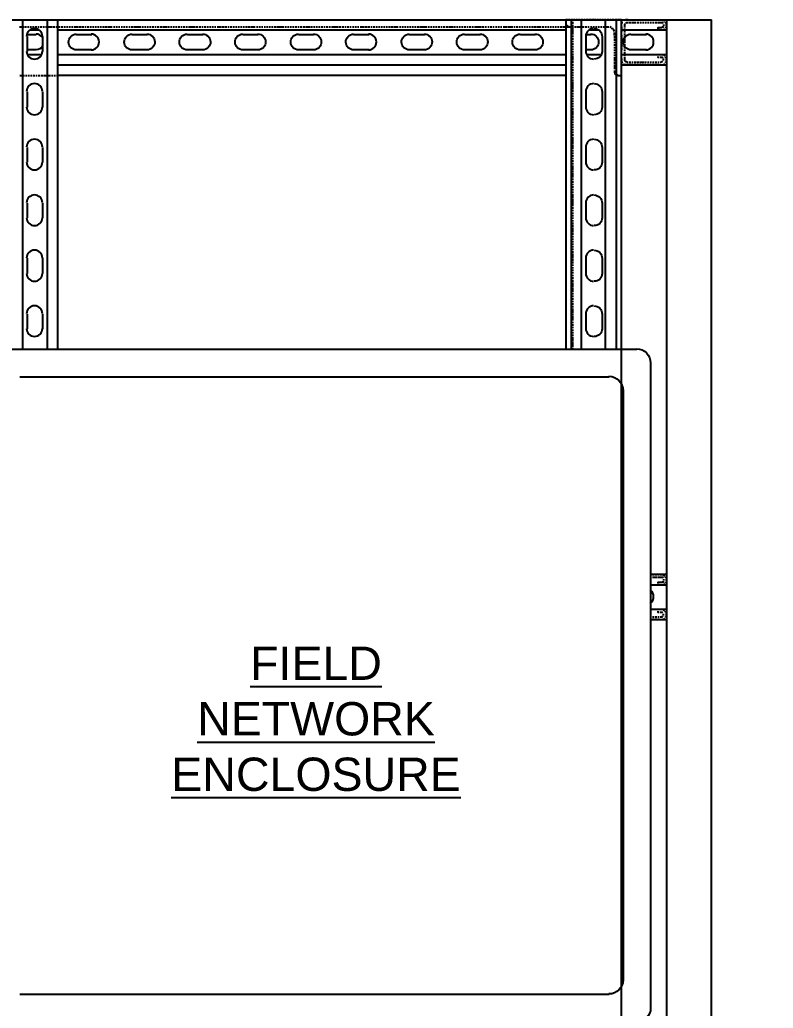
# Model space of a CAD drawing. Header units: feet. Extents: x -4 to 2246, y -9 to 1440.
# Drawn here: x 2067.2 to 2071.13, y 1383.58 to 1388.74 of the extents above; entities that cross this region are included whole.
import ezdxf
from ezdxf import colors
from ezdxf.entities.mleader import LeaderData, LeaderLine
from ezdxf.math import Vec2, Vec3

# ---------------------------------------------------------------- set-up
doc = ezdxf.new("R2010")
doc.units = ezdxf.units.FT
doc.header["$MEASUREMENT"] = 0
for name, color, linetype in [('G-ANNO-TEXT', 1, 'Continuous'), ('PDF8_LP_OBJ-Hidden', 7, 'Continuous'), ('PDF8_LP_OBJ-Misc', 7, 'Continuous')]:
    doc.layers.add(name, color=color, linetype=linetype)
doc.styles.add('NEI-A', font='arial.ttf')

# ---------------------------------------------------------------- blocks, each defined once
blk = doc.blocks.new('Equipment Callout Arrowhead .75')
at = {"color": 0}
blk.add_ellipse((-0.248, 0), major_axis=(0.743, 0), ratio=0.350959, start_param=-0.80282, end_param=3.944413, dxfattribs=at)

msp = doc.modelspace()

# ---------------------------------------------------------------- linework, layer by layer
at = {"layer": 'PDF8_LP_OBJ-Hidden', "lineweight": 25}
for points in [[(2070.055148, 1388.74098), (2070.047146, 1388.74098), (2070.047146, 1388.732979)], [(2070.047146, 1388.730312), (2070.047146, 1388.719643), (2070.049814, 1388.716976)], [(2070.049814, 1388.714309), (2070.052481, 1388.711641), (2070.055148, 1388.708974), (2070.057815, 1388.706307)], [(2070.068484, 1388.74098), (2070.060482, 1388.74098)], [(2070.08182, 1388.74098), (2070.073818, 1388.74098)], [(2070.084487, 1388.732979), (2070.084487, 1388.74098)], [(2070.084487, 1388.719643), (2070.084487, 1388.727644)], [(2070.084487, 1388.70364), (2070.084487, 1388.714309)], [(2070.095155, 1388.74098), (2070.087154, 1388.74098)], [(2070.108491, 1388.74098), (2070.10049, 1388.74098)], [(2070.121827, 1388.74098), (2070.113825, 1388.74098)], [(2070.135163, 1388.74098), (2070.127161, 1388.74098)], [(2070.148499, 1388.74098), (2070.140497, 1388.74098)], [(2070.164502, 1388.74098), (2070.153833, 1388.74098)], [(2070.177837, 1388.74098), (2070.167169, 1388.74098)], [(2070.191173, 1388.74098), (2070.180505, 1388.74098)], [(2070.204509, 1388.74098), (2070.19384, 1388.74098)], [(2070.217845, 1388.74098), (2070.209843, 1388.74098)], [(2070.231181, 1388.74098), (2070.223179, 1388.74098)], [(2070.244516, 1388.74098), (2070.236515, 1388.74098)], [(2070.257852, 1388.74098), (2070.249851, 1388.74098)], [(2070.271188, 1388.74098), (2070.263187, 1388.74098)], [(2070.284524, 1388.74098), (2070.276522, 1388.74098)], [(2070.29786, 1388.74098), (2070.289858, 1388.74098)], [(2070.313863, 1388.74098), (2070.303194, 1388.74098)], [(2070.327199, 1388.74098), (2070.31653, 1388.74098)], [(2070.337867, 1388.732979), (2070.337867, 1388.74098), (2070.329866, 1388.74098)], [(2070.337867, 1388.706307), (2070.337867, 1388.730312)], [(2070.343202, 1388.730312), (2070.340534, 1388.727644), (2070.340534, 1388.72231)], [(2070.35387, 1388.738313), (2070.351203, 1388.738313), (2070.348536, 1388.735646)], [(2070.356537, 1388.719643), (2070.35387, 1388.716976), (2070.35387, 1388.700973)], [(2070.37254, 1388.74098), (2070.359204, 1388.74098)], [(2070.375207, 1388.724977), (2070.361872, 1388.724977), (2070.359204, 1388.72231)], [(2070.375207, 1388.74098), (2070.385876, 1388.74098)], [(2070.388543, 1388.724977), (2070.377875, 1388.724977)], [(2070.388543, 1388.74098), (2070.399212, 1388.74098)], [(2070.401879, 1388.724977), (2070.39121, 1388.724977)], [(2070.404546, 1388.74098), (2070.412548, 1388.74098)], [(2070.415215, 1388.724977), (2070.404546, 1388.724977)], [(2070.417882, 1388.74098), (2070.425884, 1388.74098)], [(2070.428551, 1388.724977), (2070.420549, 1388.724977)], [(2070.431218, 1388.74098), (2070.439219, 1388.74098)], [(2070.441887, 1388.724977), (2070.433885, 1388.724977)], [(2070.444554, 1388.74098), (2070.452555, 1388.74098)], [(2070.455222, 1388.724977), (2070.447221, 1388.724977)], [(2070.45789, 1388.74098), (2070.465891, 1388.74098)], [(2070.468558, 1388.724977), (2070.460557, 1388.724977)], [(2070.471225, 1388.74098), (2070.479227, 1388.74098)], [(2070.481894, 1388.724977), (2070.473893, 1388.724977)], [(2070.484561, 1388.74098), (2070.492563, 1388.74098)], [(2070.49523, 1388.724977), (2070.487228, 1388.724977)], [(2070.497897, 1388.74098), (2070.508566, 1388.74098)], [(2070.508566, 1388.724977), (2070.500564, 1388.724977)], [(2070.511233, 1388.74098), (2070.521901, 1388.74098)], [(2070.524569, 1388.724977), (2070.5139, 1388.724977)], [(2070.524569, 1388.74098), (2070.535237, 1388.74098)], [(2070.537904, 1388.724977), (2070.527236, 1388.724977)], [(2070.537904, 1388.74098), (2070.55124, 1388.74098)], [(2070.556575, 1388.72231), (2070.553907, 1388.724977), (2070.540572, 1388.724977)], [(2070.564576, 1388.732979), (2070.559242, 1388.735646), (2070.556575, 1388.738313)], [(2070.559242, 1388.708974), (2070.559242, 1388.716976)], [(2070.572578, 1388.72231), (2070.56991, 1388.724977), (2070.567243, 1388.730312)], [(2070.572578, 1388.708974), (2070.572578, 1388.719643)], [(2067.193282, 1388.70364), (2067.203951, 1388.70364)], [(2067.206618, 1388.70364), (2067.217286, 1388.70364)], [(2067.219954, 1388.70364), (2067.230622, 1388.70364)], [(2067.235957, 1388.70364), (2067.243958, 1388.70364)], [(2067.249292, 1388.70364), (2067.257294, 1388.70364)], [(2067.262628, 1388.70364), (2067.27063, 1388.70364)], [(2067.275964, 1388.70364), (2067.283965, 1388.70364)], [(2067.2893, 1388.70364), (2067.297301, 1388.70364)], [(2067.302636, 1388.70364), (2067.310637, 1388.70364)], [(2067.315971, 1388.70364), (2067.323973, 1388.70364)], [(2067.329307, 1388.70364), (2067.339976, 1388.70364)], [(2067.342643, 1388.70364), (2067.353312, 1388.70364)], [(2067.355979, 1388.70364), (2067.366648, 1388.70364)], [(2067.369315, 1388.70364), (2067.379983, 1388.70364)], [(2067.385318, 1388.70364), (2067.393319, 1388.70364)], [(2067.398654, 1388.70364), (2067.406655, 1388.70364)], [(2067.411989, 1388.70364), (2067.419991, 1388.70364)], [(2067.425325, 1388.70364), (2067.433327, 1388.70364)], [(2067.438661, 1388.70364), (2067.446662, 1388.70364)], [(2067.451997, 1388.70364), (2067.459998, 1388.70364)], [(2067.465333, 1388.70364), (2067.473334, 1388.70364)], [(2067.478668, 1388.70364), (2067.489337, 1388.70364)], [(2067.492004, 1388.70364), (2067.502673, 1388.70364)], [(2067.50534, 1388.70364), (2067.516009, 1388.70364)], [(2067.518676, 1388.70364), (2067.529344, 1388.70364)], [(2067.534679, 1388.70364), (2067.54268, 1388.70364)], [(2067.548015, 1388.70364), (2067.556016, 1388.70364)], [(2067.56135, 1388.70364), (2067.569352, 1388.70364)], [(2067.574686, 1388.70364), (2067.582688, 1388.70364)], [(2067.588022, 1388.70364), (2067.596024, 1388.70364)], [(2067.601358, 1388.70364), (2067.609359, 1388.70364)], [(2067.614694, 1388.70364), (2067.622695, 1388.70364)], [(2067.62803, 1388.70364), (2067.638698, 1388.70364)], [(2067.641365, 1388.70364), (2067.652034, 1388.70364)], [(2067.654701, 1388.70364), (2067.66537, 1388.70364)], [(2067.668037, 1388.70364), (2067.678706, 1388.70364)], [(2067.68404, 1388.70364), (2067.692041, 1388.70364)], [(2067.697376, 1388.70364), (2067.705377, 1388.70364)], [(2067.710712, 1388.70364), (2067.718713, 1388.70364)], [(2067.724047, 1388.70364), (2067.732049, 1388.70364)], [(2067.737383, 1388.70364), (2067.745385, 1388.70364)], [(2067.750719, 1388.70364), (2067.758721, 1388.70364)], [(2067.764055, 1388.70364), (2067.772056, 1388.70364)], [(2067.777391, 1388.70364), (2067.788059, 1388.70364)], [(2067.790726, 1388.70364), (2067.801395, 1388.70364)], [(2067.804062, 1388.70364), (2067.814731, 1388.70364)], [(2067.817398, 1388.70364), (2067.828067, 1388.70364)], [(2067.833401, 1388.70364), (2067.841403, 1388.70364)], [(2067.846737, 1388.70364), (2067.854738, 1388.70364)], [(2067.860073, 1388.70364), (2067.868074, 1388.70364)], [(2067.873409, 1388.70364), (2067.88141, 1388.70364)], [(2067.886744, 1388.70364), (2067.894746, 1388.70364)], [(2067.90008, 1388.70364), (2067.908082, 1388.70364)], [(2067.913416, 1388.70364), (2067.921417, 1388.70364)], [(2067.926752, 1388.70364), (2067.93742, 1388.70364)], [(2067.940088, 1388.70364), (2067.950756, 1388.70364)], [(2067.953423, 1388.70364), (2067.964092, 1388.70364)], [(2067.966759, 1388.70364), (2067.977428, 1388.70364)], [(2067.982762, 1388.70364), (2067.990764, 1388.70364)], [(2067.996098, 1388.70364), (2068.0041, 1388.70364)], [(2068.009434, 1388.70364), (2068.017435, 1388.70364)], [(2068.02277, 1388.70364), (2068.030771, 1388.70364)], [(2068.036105, 1388.70364), (2068.044107, 1388.70364)], [(2068.049441, 1388.70364), (2068.057443, 1388.70364)], [(2068.062777, 1388.70364), (2068.070779, 1388.70364)], [(2068.076113, 1388.70364), (2068.086782, 1388.70364)], [(2068.089449, 1388.70364), (2068.100117, 1388.70364)], [(2068.102785, 1388.70364), (2068.113453, 1388.70364)], [(2068.11612, 1388.70364), (2068.126789, 1388.70364)], [(2068.132123, 1388.70364), (2068.140125, 1388.70364)], [(2068.145459, 1388.70364), (2068.153461, 1388.70364)], [(2068.158795, 1388.70364), (2068.166796, 1388.70364)], [(2068.172131, 1388.70364), (2068.180132, 1388.70364)], [(2068.185467, 1388.70364), (2068.193468, 1388.70364)], [(2068.198802, 1388.70364), (2068.206804, 1388.70364)], [(2068.212138, 1388.70364), (2068.22014, 1388.70364)], [(2068.225474, 1388.70364), (2068.236143, 1388.70364)], [(2068.23881, 1388.70364), (2068.249479, 1388.70364)], [(2068.252146, 1388.70364), (2068.262814, 1388.70364)], [(2068.265481, 1388.70364), (2068.27615, 1388.70364)], [(2068.281484, 1388.70364), (2068.289486, 1388.70364)], [(2068.29482, 1388.70364), (2068.302822, 1388.70364)], [(2068.308156, 1388.70364), (2068.316158, 1388.70364)], [(2068.321492, 1388.70364), (2068.329493, 1388.70364)], [(2068.334828, 1388.70364), (2068.342829, 1388.70364)], [(2068.348164, 1388.70364), (2068.356165, 1388.70364)], [(2068.361499, 1388.70364), (2068.369501, 1388.70364)], [(2068.374835, 1388.70364), (2068.385504, 1388.70364)], [(2068.388171, 1388.70364), (2068.39884, 1388.70364)], [(2068.401507, 1388.70364), (2068.412175, 1388.70364)], [(2068.414843, 1388.70364), (2068.425511, 1388.70364)], [(2068.430846, 1388.70364), (2068.438847, 1388.70364)], [(2068.444181, 1388.70364), (2068.452183, 1388.70364)], [(2068.457517, 1388.70364), (2068.465519, 1388.70364)], [(2068.470853, 1388.70364), (2068.478855, 1388.70364)], [(2068.484189, 1388.70364), (2068.49219, 1388.70364)], [(2068.497525, 1388.70364), (2068.505526, 1388.70364)], [(2068.51086, 1388.70364), (2068.518862, 1388.70364)], [(2068.524196, 1388.70364), (2068.534865, 1388.70364)], [(2068.537532, 1388.70364), (2068.548201, 1388.70364)], [(2068.550868, 1388.70364), (2068.561537, 1388.70364)], [(2068.564204, 1388.70364), (2068.574872, 1388.70364)], [(2068.580207, 1388.70364), (2068.588208, 1388.70364)], [(2068.593543, 1388.70364), (2068.601544, 1388.70364)], [(2068.606878, 1388.70364), (2068.61488, 1388.70364)], [(2068.620214, 1388.70364), (2068.628216, 1388.70364)], [(2068.63355, 1388.70364), (2068.641551, 1388.70364)], [(2068.646886, 1388.70364), (2068.654887, 1388.70364)], [(2068.660222, 1388.70364), (2068.668223, 1388.70364)], [(2068.673557, 1388.70364), (2068.684226, 1388.70364)], [(2068.686893, 1388.70364), (2068.697562, 1388.70364)], [(2068.700229, 1388.70364), (2068.710898, 1388.70364)], [(2068.713565, 1388.70364), (2068.724234, 1388.70364)], [(2068.729568, 1388.70364), (2068.737569, 1388.70364)], [(2068.742904, 1388.70364), (2068.750905, 1388.70364)], [(2068.756239, 1388.70364), (2068.764241, 1388.70364)], [(2068.769575, 1388.70364), (2068.777577, 1388.70364)], [(2068.782911, 1388.70364), (2068.790913, 1388.70364)], [(2068.796247, 1388.70364), (2068.804248, 1388.70364)], [(2068.809583, 1388.70364), (2068.817584, 1388.70364)], [(2068.822919, 1388.70364), (2068.833587, 1388.70364)], [(2068.836254, 1388.70364), (2068.846923, 1388.70364)], [(2068.84959, 1388.70364), (2068.860259, 1388.70364)], [(2068.862926, 1388.70364), (2068.873595, 1388.70364)], [(2068.878929, 1388.70364), (2068.88693, 1388.70364)], [(2068.892265, 1388.70364), (2068.900266, 1388.70364)], [(2068.905601, 1388.70364), (2068.913602, 1388.70364)], [(2068.918936, 1388.70364), (2068.926938, 1388.70364)], [(2068.932272, 1388.70364), (2068.940274, 1388.70364)], [(2068.945608, 1388.70364), (2068.95361, 1388.70364)], [(2068.958944, 1388.70364), (2068.966945, 1388.70364)], [(2068.97228, 1388.70364), (2068.982948, 1388.70364)], [(2068.985616, 1388.70364), (2068.996284, 1388.70364)], [(2068.998951, 1388.70364), (2069.00962, 1388.70364)], [(2069.012287, 1388.70364), (2069.022956, 1388.70364)], [(2069.02829, 1388.70364), (2069.036292, 1388.70364)], [(2069.041626, 1388.70364), (2069.049627, 1388.70364)], [(2069.054962, 1388.70364), (2069.062963, 1388.70364)], [(2069.068298, 1388.70364), (2069.076299, 1388.70364)], [(2069.081633, 1388.70364), (2069.089635, 1388.70364)], [(2069.094969, 1388.70364), (2069.102971, 1388.70364)], [(2069.108305, 1388.70364), (2069.116307, 1388.70364)], [(2069.121641, 1388.70364), (2069.132309, 1388.70364)], [(2069.134977, 1388.70364), (2069.145645, 1388.70364)], [(2069.148312, 1388.70364), (2069.158981, 1388.70364)], [(2069.161648, 1388.70364), (2069.172317, 1388.70364)], [(2069.177651, 1388.70364), (2069.185653, 1388.70364)], [(2069.190987, 1388.70364), (2069.198989, 1388.70364)], [(2069.204323, 1388.70364), (2069.212324, 1388.70364)], [(2069.217659, 1388.70364), (2069.22566, 1388.70364)], [(2069.230995, 1388.70364), (2069.238996, 1388.70364)], [(2069.24433, 1388.70364), (2069.252332, 1388.70364)], [(2069.257666, 1388.70364), (2069.265668, 1388.70364)], [(2069.271002, 1388.70364), (2069.281671, 1388.70364)], [(2069.284338, 1388.70364), (2069.295006, 1388.70364)], [(2069.297674, 1388.70364), (2069.308342, 1388.70364)], [(2069.311009, 1388.70364), (2069.321678, 1388.70364)], [(2069.327012, 1388.70364), (2069.335014, 1388.70364)], [(2069.340348, 1388.70364), (2069.34835, 1388.70364)], [(2069.353684, 1388.70364), (2069.361686, 1388.70364)], [(2069.36702, 1388.70364), (2069.375021, 1388.70364)], [(2069.380356, 1388.70364), (2069.388357, 1388.70364)], [(2069.393691, 1388.70364), (2069.401693, 1388.70364)], [(2069.407027, 1388.70364), (2069.415029, 1388.70364)], [(2069.420363, 1388.70364), (2069.431032, 1388.70364)], [(2069.433699, 1388.70364), (2069.444368, 1388.70364)], [(2069.447035, 1388.70364), (2069.457703, 1388.70364)], [(2069.460371, 1388.70364), (2069.471039, 1388.70364)], [(2069.476374, 1388.70364), (2069.484375, 1388.70364)], [(2069.489709, 1388.70364), (2069.497711, 1388.70364)], [(2069.503045, 1388.70364), (2069.511047, 1388.70364)], [(2069.516381, 1388.70364), (2069.524382, 1388.70364)], [(2069.529717, 1388.70364), (2069.537718, 1388.70364)], [(2069.543053, 1388.70364), (2069.551054, 1388.70364)], [(2069.556388, 1388.70364), (2069.56439, 1388.70364)], [(2069.569724, 1388.70364), (2069.580393, 1388.70364)], [(2069.58306, 1388.70364), (2069.593729, 1388.70364)], [(2069.596396, 1388.70364), (2069.607065, 1388.70364)], [(2069.609732, 1388.70364), (2069.6204, 1388.70364)], [(2069.625735, 1388.70364), (2069.633736, 1388.70364)], [(2069.63907, 1388.70364), (2069.647072, 1388.70364)], [(2069.652406, 1388.70364), (2069.660408, 1388.70364)], [(2069.665742, 1388.70364), (2069.673744, 1388.70364)], [(2069.679078, 1388.70364), (2069.687079, 1388.70364)], [(2069.692414, 1388.70364), (2069.700415, 1388.70364)], [(2069.70575, 1388.70364), (2069.713751, 1388.70364)], [(2069.719085, 1388.70364), (2069.729754, 1388.70364)], [(2069.732421, 1388.70364), (2069.74309, 1388.70364)], [(2069.745757, 1388.70364), (2069.756426, 1388.70364)], [(2069.759093, 1388.70364), (2069.769761, 1388.70364)], [(2069.775096, 1388.70364), (2069.783097, 1388.70364)], [(2069.788432, 1388.70364), (2069.796433, 1388.70364)], [(2069.801767, 1388.70364), (2069.809769, 1388.70364)], [(2069.815103, 1388.70364), (2069.823105, 1388.70364)], [(2069.828439, 1388.70364), (2069.836441, 1388.70364)], [(2069.841775, 1388.70364), (2069.849776, 1388.70364)], [(2069.855111, 1388.70364), (2069.863112, 1388.70364)], [(2069.868446, 1388.70364), (2069.879115, 1388.70364)], [(2069.881782, 1388.70364), (2069.892451, 1388.70364)], [(2069.895118, 1388.70364), (2069.905787, 1388.70364)], [(2069.908454, 1388.70364), (2069.919123, 1388.70364)], [(2069.924457, 1388.70364), (2069.932458, 1388.70364)], [(2069.937793, 1388.70364), (2069.945794, 1388.70364)], [(2069.951129, 1388.70364), (2069.95913, 1388.70364)], [(2069.964464, 1388.70364), (2069.972466, 1388.70364)], [(2069.9778, 1388.70364), (2069.985802, 1388.70364)], [(2069.991136, 1388.70364), (2069.999137, 1388.70364)], [(2070.004472, 1388.70364), (2070.012473, 1388.70364)], [(2070.017808, 1388.70364), (2070.028476, 1388.70364)], [(2070.031143, 1388.70364), (2070.041812, 1388.70364)], [(2070.044479, 1388.70364), (2070.055148, 1388.70364)], [(2070.057815, 1388.70364), (2070.073818, 1388.70364)], [(2070.060482, 1388.706307), (2070.063149, 1388.706307), (2070.065817, 1388.70364)], [(2070.079152, 1388.70364), (2070.087154, 1388.70364)], [(2070.084487, 1388.690304), (2070.084487, 1388.700973)], [(2070.084487, 1388.676968), (2070.084487, 1388.687637)], [(2070.084487, 1388.663633), (2070.084487, 1388.674301)], [(2070.092488, 1388.70364), (2070.103157, 1388.70364)], [(2070.105824, 1388.70364), (2070.116493, 1388.70364)], [(2070.11916, 1388.70364), (2070.129828, 1388.70364)], [(2070.132496, 1388.70364), (2070.143164, 1388.70364)], [(2070.148499, 1388.70364), (2070.1565, 1388.70364)], [(2070.161834, 1388.70364), (2070.169836, 1388.70364)], [(2070.17517, 1388.70364), (2070.183172, 1388.70364)], [(2070.188506, 1388.70364), (2070.196508, 1388.70364)], [(2070.201842, 1388.70364), (2070.209843, 1388.70364)], [(2070.215178, 1388.70364), (2070.223179, 1388.70364)], [(2070.228514, 1388.70364), (2070.236515, 1388.70364)], [(2070.241849, 1388.70364), (2070.252518, 1388.70364)], [(2070.255185, 1388.70364), (2070.271188, 1388.70364)], [(2070.284524, 1388.700973), (2070.276522, 1388.70364)], [(2070.292525, 1388.690304), (2070.292525, 1388.692971), (2070.287191, 1388.695638), (2070.287191, 1388.698306)], [(2070.300527, 1388.679636), (2070.29786, 1388.687637), (2070.295193, 1388.687637)], [(2070.300527, 1388.658298), (2070.300527, 1388.674301)], [(2070.337867, 1388.70364), (2070.337867, 1388.692971)], [(2070.337867, 1388.687637), (2070.337867, 1388.679636)], [(2070.337867, 1388.6663), (2070.337867, 1388.674301)], [(2070.337867, 1388.660965), (2070.337867, 1388.652964)], [(2070.35387, 1388.695638), (2070.35387, 1388.687637)], [(2070.35387, 1388.682303), (2070.35387, 1388.674301)], [(2070.35387, 1388.668967), (2070.35387, 1388.658298)], [(2070.529903, 1388.695638), (2070.529903, 1388.700973), (2070.537904, 1388.700973)], [(2070.535237, 1388.687637), (2070.529903, 1388.687637), (2070.529903, 1388.692971)], [(2070.540572, 1388.700973), (2070.548573, 1388.700973), (2070.55124, 1388.70364), (2070.556575, 1388.70364), (2070.556575, 1388.706307)], [(2070.540572, 1388.687637), (2070.55124, 1388.687637)], [(2070.556575, 1388.687637), (2070.559242, 1388.690304), (2070.564576, 1388.692971)], [(2070.567243, 1388.698306), (2070.56991, 1388.700973), (2070.572578, 1388.706307)], [(2070.084487, 1388.650297), (2070.084487, 1388.658298)], [(2070.084487, 1388.636961), (2070.084487, 1388.644962)], [(2070.084487, 1388.623625), (2070.084487, 1388.631627)], [(2070.084487, 1388.610289), (2070.084487, 1388.618291)], [(2070.300527, 1388.655631), (2070.300527, 1388.644962)], [(2070.300527, 1388.642295), (2070.300527, 1388.631627)], [(2070.300527, 1388.626292), (2070.300527, 1388.618291)], [(2070.300527, 1388.612956), (2070.300527, 1388.604955)], [(2070.337867, 1388.64763), (2070.337867, 1388.639628)], [(2070.337867, 1388.634294), (2070.337867, 1388.626292)], [(2070.337867, 1388.612956), (2070.337867, 1388.620958)], [(2070.35387, 1388.655631), (2070.35387, 1388.644962)], [(2070.35387, 1388.642295), (2070.35387, 1388.631627)], [(2070.35387, 1388.628959), (2070.35387, 1388.618291)], [(2070.35387, 1388.612956), (2070.35387, 1388.604955)], [(2070.084487, 1388.596953), (2070.084487, 1388.604955)], [(2070.084487, 1388.583618), (2070.084487, 1388.591619)], [(2070.084487, 1388.570282), (2070.084487, 1388.578283)], [(2070.084487, 1388.554279), (2070.084487, 1388.564947)], [(2070.300527, 1388.599621), (2070.300527, 1388.591619)], [(2070.300527, 1388.586285), (2070.300527, 1388.578283)], [(2070.300527, 1388.572949), (2070.300527, 1388.564947)], [(2070.300527, 1388.559613), (2070.300527, 1388.551612)], [(2070.337867, 1388.607622), (2070.337867, 1388.599621)], [(2070.337867, 1388.594286), (2070.337867, 1388.583618)], [(2070.337867, 1388.570282), (2070.337867, 1388.58095)], [(2070.337867, 1388.556946), (2070.337867, 1388.567615)], [(2070.35387, 1388.599621), (2070.35387, 1388.591619)], [(2070.35387, 1388.586285), (2070.35387, 1388.578283)], [(2070.35387, 1388.572949), (2070.35387, 1388.564947)], [(2070.35387, 1388.559613), (2070.35387, 1388.551612)], [(2070.529903, 1388.554279), (2070.529903, 1388.559613), (2070.535237, 1388.559613)], [(2070.540572, 1388.559613), (2070.55124, 1388.559613)], [(2070.564576, 1388.551612), (2070.559242, 1388.556946), (2070.556575, 1388.556946)], [(2070.084487, 1388.540943), (2070.084487, 1388.551612)], [(2070.084487, 1388.527607), (2070.084487, 1388.538276)], [(2070.084487, 1388.514271), (2070.084487, 1388.52494)], [(2070.084487, 1388.500936), (2070.084487, 1388.508937)], [(2070.300527, 1388.546277), (2070.300527, 1388.535609)], [(2070.300527, 1388.532942), (2070.300527, 1388.522273)], [(2070.300527, 1388.519606), (2070.300527, 1388.508937)], [(2070.300527, 1388.50627), (2070.300527, 1388.495601)], [(2070.337867, 1388.54361), (2070.337867, 1388.554279)], [(2070.337867, 1388.538276), (2070.337867, 1388.527607)], [(2070.337867, 1388.516939), (2070.337867, 1388.52494)], [(2070.337867, 1388.503603), (2070.337867, 1388.511604)], [(2070.340534, 1388.522273), (2070.340534, 1388.519606), (2070.343202, 1388.514271)], [(2070.348536, 1388.511604), (2070.351203, 1388.508937), (2070.35387, 1388.50627)], [(2070.35387, 1388.546277), (2070.35387, 1388.527607), (2070.356537, 1388.527607)], [(2070.359204, 1388.52494), (2070.359204, 1388.522273), (2070.364539, 1388.522273), (2070.367206, 1388.519606), (2070.37254, 1388.519606)], [(2070.37254, 1388.50627), (2070.359204, 1388.50627)], [(2070.385876, 1388.50627), (2070.375207, 1388.50627)], [(2070.377875, 1388.519606), (2070.385876, 1388.519606)], [(2070.399212, 1388.50627), (2070.388543, 1388.50627)], [(2070.39121, 1388.519606), (2070.399212, 1388.519606)], [(2070.404546, 1388.519606), (2070.415215, 1388.519606)], [(2070.412548, 1388.50627), (2070.404546, 1388.50627)], [(2070.417882, 1388.519606), (2070.428551, 1388.519606)], [(2070.425884, 1388.50627), (2070.417882, 1388.50627)], [(2070.431218, 1388.519606), (2070.441887, 1388.519606)], [(2070.439219, 1388.50627), (2070.431218, 1388.50627)], [(2070.444554, 1388.519606), (2070.455222, 1388.519606)], [(2070.452555, 1388.50627), (2070.444554, 1388.50627)], [(2070.45789, 1388.519606), (2070.468558, 1388.519606)], [(2070.465891, 1388.50627), (2070.45789, 1388.50627)], [(2070.479227, 1388.50627), (2070.471225, 1388.50627)], [(2070.473893, 1388.519606), (2070.481894, 1388.519606)], [(2070.492563, 1388.50627), (2070.484561, 1388.50627)], [(2070.487228, 1388.519606), (2070.49523, 1388.519606)], [(2070.508566, 1388.50627), (2070.497897, 1388.50627)], [(2070.500564, 1388.519606), (2070.508566, 1388.519606)], [(2070.521901, 1388.50627), (2070.511233, 1388.50627)], [(2070.5139, 1388.519606), (2070.521901, 1388.519606)], [(2070.535237, 1388.50627), (2070.524569, 1388.50627)], [(2070.527236, 1388.519606), (2070.535237, 1388.519606)], [(2070.535237, 1388.54361), (2070.529903, 1388.54361), (2070.529903, 1388.548945)], [(2070.537904, 1388.50627), (2070.55124, 1388.50627)], [(2070.553907, 1388.540943), (2070.55124, 1388.54361), (2070.540572, 1388.54361)], [(2070.540572, 1388.519606), (2070.545906, 1388.519606), (2070.548573, 1388.522273), (2070.55124, 1388.522273), (2070.553907, 1388.52494)], [(2070.556575, 1388.527607), (2070.556575, 1388.538276)], [(2070.556575, 1388.508937), (2070.559242, 1388.508937), (2070.564576, 1388.511604)], [(2070.572578, 1388.540943), (2070.56991, 1388.54361), (2070.567243, 1388.548945)], [(2070.567243, 1388.516939), (2070.56991, 1388.519606), (2070.572578, 1388.52494)], [(2070.572578, 1388.527607), (2070.572578, 1388.538276)], [(2070.084487, 1388.4876), (2070.084487, 1388.495601)], [(2070.084487, 1388.474264), (2070.084487, 1388.482265)], [(2070.084487, 1388.460928), (2070.084487, 1388.46893)], [(2070.084487, 1388.447592), (2070.084487, 1388.455594)], [(2070.300527, 1388.492934), (2070.300527, 1388.482265)], [(2070.300527, 1388.476931), (2070.300527, 1388.466262), (2070.303194, 1388.463595)], [(2070.303194, 1388.460928), (2070.303194, 1388.458261), (2070.308528, 1388.452927), (2070.311196, 1388.452927)], [(2070.329866, 1388.450259), (2070.337867, 1388.450259), (2070.337867, 1388.458261)], [(2070.337867, 1388.490267), (2070.337867, 1388.498268)], [(2070.337867, 1388.476931), (2070.337867, 1388.484933)], [(2070.337867, 1388.463595), (2070.337867, 1388.471597)], [(2067.195949, 1388.450259), (2067.206618, 1388.450259)], [(2067.211952, 1388.450259), (2067.219954, 1388.450259)], [(2067.225288, 1388.450259), (2067.233289, 1388.450259)], [(2067.238624, 1388.450259), (2067.246625, 1388.450259)], [(2067.25196, 1388.450259), (2067.259961, 1388.450259)], [(2067.265295, 1388.450259), (2067.273297, 1388.450259)], [(2067.278631, 1388.450259), (2067.286633, 1388.450259)], [(2067.291967, 1388.450259), (2067.299968, 1388.450259)], [(2067.305303, 1388.450259), (2067.315971, 1388.450259)], [(2067.318639, 1388.450259), (2067.329307, 1388.450259)], [(2067.331974, 1388.450259), (2067.342643, 1388.450259)], [(2067.34531, 1388.450259), (2067.355979, 1388.450259)], [(2067.361313, 1388.450259), (2067.369315, 1388.450259)], [(2067.374649, 1388.450259), (2067.382651, 1388.450259)], [(2067.387985, 1388.450259), (2067.393319, 1388.450259)], [(2070.084487, 1388.434257), (2070.084487, 1388.442258)], [(2070.084487, 1388.418254), (2070.084487, 1388.428922)], [(2070.084487, 1388.404918), (2070.084487, 1388.415586)], [(2070.084487, 1388.391582), (2070.084487, 1388.402251)], [(2070.313863, 1388.452927), (2070.31653, 1388.452927), (2070.319197, 1388.450259), (2070.327199, 1388.450259)], [(2070.084487, 1388.378246), (2070.084487, 1388.388915)], [(2070.084487, 1388.36491), (2070.084487, 1388.375579)], [(2070.084487, 1388.351574), (2070.084487, 1388.359576)], [(2070.084487, 1388.338239), (2070.084487, 1388.34624)], [(2070.084487, 1388.324903), (2070.084487, 1388.332904)], [(2070.084487, 1388.311567), (2070.084487, 1388.319568)], [(2070.084487, 1388.298231), (2070.084487, 1388.306233)], [(2070.084487, 1388.284895), (2070.084487, 1388.292897)], [(2070.084487, 1388.268892), (2070.084487, 1388.279561)], [(2070.084487, 1388.255557), (2070.084487, 1388.266225)], [(2070.084487, 1388.242221), (2070.084487, 1388.252889)], [(2070.084487, 1388.228885), (2070.084487, 1388.239554)], [(2070.084487, 1388.215549), (2070.084487, 1388.226218)], [(2070.084487, 1388.202213), (2070.084487, 1388.210215)], [(2070.084487, 1388.188878), (2070.084487, 1388.196879)], [(2070.084487, 1388.175542), (2070.084487, 1388.183543)], [(2070.084487, 1388.162206), (2070.084487, 1388.170207)], [(2070.084487, 1388.14887), (2070.084487, 1388.156872)], [(2070.084487, 1388.135534), (2070.084487, 1388.143536)], [(2070.084487, 1388.119531), (2070.084487, 1388.1302)], [(2070.084487, 1388.106195), (2070.084487, 1388.116864)], [(2070.084487, 1388.09286), (2070.084487, 1388.103528)], [(2070.084487, 1388.079524), (2070.084487, 1388.090192)], [(2070.084487, 1388.066188), (2070.084487, 1388.076857)], [(2070.084487, 1388.052852), (2070.084487, 1388.060854)], [(2070.084487, 1388.039516), (2070.084487, 1388.047518)], [(2070.084487, 1388.026181), (2070.084487, 1388.034182)], [(2070.084487, 1388.012845), (2070.084487, 1388.020846)], [(2070.084487, 1387.999509), (2070.084487, 1388.00751)], [(2070.084487, 1387.986173), (2070.084487, 1387.994175)], [(2070.084487, 1387.97017), (2070.084487, 1387.980839)], [(2070.084487, 1387.956834), (2070.084487, 1387.967503)], [(2070.084487, 1387.943499), (2070.084487, 1387.954167)], [(2070.084487, 1387.930163), (2070.084487, 1387.940831)], [(2070.084487, 1387.916827), (2070.084487, 1387.927496)], [(2070.084487, 1387.903491), (2070.084487, 1387.911493)], [(2070.084487, 1387.890155), (2070.084487, 1387.898157)], [(2070.084487, 1387.876819), (2070.084487, 1387.884821)], [(2070.084487, 1387.863484), (2070.084487, 1387.871485)], [(2070.084487, 1387.850148), (2070.084487, 1387.858149)], [(2070.084487, 1387.836812), (2070.084487, 1387.844813)], [(2070.084487, 1387.820809), (2070.084487, 1387.831478)], [(2070.084487, 1387.807473), (2070.084487, 1387.818142)], [(2070.084487, 1387.794137), (2070.084487, 1387.804806)], [(2070.084487, 1387.780802), (2070.084487, 1387.79147)], [(2070.084487, 1387.767466), (2070.084487, 1387.778134)], [(2070.084487, 1387.75413), (2070.084487, 1387.762131)], [(2070.084487, 1387.740794), (2070.084487, 1387.748796)], [(2070.084487, 1387.727458), (2070.084487, 1387.73546)], [(2070.084487, 1387.714122), (2070.084487, 1387.722124)], [(2070.084487, 1387.700787), (2070.084487, 1387.708788)], [(2070.084487, 1387.687451), (2070.084487, 1387.695452)], [(2070.084487, 1387.671448), (2070.084487, 1387.682117)], [(2070.084487, 1387.658112), (2070.084487, 1387.668781)], [(2070.084487, 1387.644776), (2070.084487, 1387.655445)], [(2070.084487, 1387.63144), (2070.084487, 1387.642109)], [(2070.084487, 1387.618105), (2070.084487, 1387.628773)], [(2070.084487, 1387.604769), (2070.084487, 1387.61277)], [(2070.084487, 1387.591433), (2070.084487, 1387.599434)], [(2070.084487, 1387.578097), (2070.084487, 1387.586099)], [(2070.084487, 1387.564761), (2070.084487, 1387.572763)], [(2070.084487, 1387.551426), (2070.084487, 1387.559427)], [(2070.084487, 1387.53809), (2070.084487, 1387.546091)], [(2070.084487, 1387.522087), (2070.084487, 1387.532755)], [(2070.084487, 1387.508751), (2070.084487, 1387.51942)], [(2070.084487, 1387.495415), (2070.084487, 1387.506084)], [(2070.084487, 1387.482079), (2070.084487, 1387.492748)], [(2070.084487, 1387.468743), (2070.084487, 1387.479412)], [(2070.084487, 1387.455408), (2070.084487, 1387.463409)], [(2070.084487, 1387.442072), (2070.084487, 1387.450073)], [(2070.084487, 1387.428736), (2070.084487, 1387.436738)], [(2070.084487, 1387.4154), (2070.084487, 1387.423402)], [(2070.084487, 1387.402064), (2070.084487, 1387.410066)], [(2070.084487, 1387.388729), (2070.084487, 1387.39673)], [(2070.084487, 1387.372726), (2070.084487, 1387.383394)], [(2070.084487, 1387.35939), (2070.084487, 1387.370058)], [(2070.084487, 1387.346054), (2070.084487, 1387.356723)], [(2070.084487, 1387.332718), (2070.084487, 1387.343387)], [(2070.084487, 1387.319382), (2070.084487, 1387.330051)], [(2070.084487, 1387.306047), (2070.084487, 1387.314048)], [(2070.084487, 1387.292711), (2070.084487, 1387.300712)], [(2070.084487, 1387.279375), (2070.084487, 1387.287376)], [(2070.084487, 1387.266039), (2070.084487, 1387.274041)], [(2070.084487, 1387.252703), (2070.084487, 1387.260705)], [(2070.084487, 1387.239367), (2070.084487, 1387.247369)], [(2070.084487, 1387.223364), (2070.084487, 1387.234033)], [(2070.084487, 1387.210029), (2070.084487, 1387.220697)], [(2070.084487, 1387.196693), (2070.084487, 1387.207362)], [(2070.084487, 1387.183357), (2070.084487, 1387.194026)], [(2070.084487, 1387.170021), (2070.084487, 1387.18069)], [(2070.084487, 1387.156685), (2070.084487, 1387.164687)], [(2070.084487, 1387.14335), (2070.084487, 1387.151351)], [(2070.084487, 1387.130014), (2070.084487, 1387.138015)], [(2070.084487, 1387.116678), (2070.084487, 1387.124679)], [(2070.084487, 1387.103342), (2070.084487, 1387.111344)], [(2070.084487, 1387.090006), (2070.084487, 1387.098008)], [(2070.084487, 1387.074003), (2070.084487, 1387.084672)], [(2070.084487, 1387.060668), (2070.084487, 1387.071336)], [(2070.084487, 1387.047332), (2070.084487, 1387.058)], [(2070.084487, 1387.033996), (2070.084487, 1387.044665)], [(2070.084487, 1387.02066), (2070.084487, 1387.028662)], [(2070.489895, 1385.844441), (2070.49523, 1385.844441)], [(2070.49523, 1385.828438), (2070.489895, 1385.828438)], [(2070.500564, 1385.844441), (2070.508566, 1385.844441)], [(2070.511233, 1385.828438), (2070.500564, 1385.828438)], [(2070.5139, 1385.844441), (2070.521901, 1385.844441)], [(2070.524569, 1385.828438), (2070.5139, 1385.828438)], [(2070.527236, 1385.844441), (2070.535237, 1385.844441)], [(2070.537904, 1385.828438), (2070.527236, 1385.828438)], [(2070.540572, 1385.844441), (2070.55124, 1385.844441)], [(2070.556575, 1385.825771), (2070.553907, 1385.828438), (2070.540572, 1385.828438)], [(2070.564576, 1385.83644), (2070.559242, 1385.839107), (2070.556575, 1385.841774)], [(2070.572578, 1385.825771), (2070.56991, 1385.828438), (2070.567243, 1385.833773)], [(2070.529903, 1385.799099), (2070.529903, 1385.804434), (2070.537904, 1385.804434)], [(2070.535237, 1385.791098), (2070.529903, 1385.791098), (2070.529903, 1385.796432)], [(2070.540572, 1385.804434), (2070.548573, 1385.804434), (2070.55124, 1385.807101), (2070.556575, 1385.807101), (2070.556575, 1385.809768)], [(2070.540572, 1385.791098), (2070.55124, 1385.791098)], [(2070.556575, 1385.791098), (2070.559242, 1385.793765), (2070.564576, 1385.796432)], [(2070.559242, 1385.812435), (2070.559242, 1385.820437)], [(2070.567243, 1385.799099), (2070.567243, 1385.801767), (2070.572578, 1385.807101)], [(2070.572578, 1385.812435), (2070.572578, 1385.820437)], [(2070.489895, 1385.623067), (2070.49523, 1385.623067)], [(2070.500564, 1385.623067), (2070.508566, 1385.623067)], [(2070.5139, 1385.623067), (2070.521901, 1385.623067)], [(2070.527236, 1385.623067), (2070.535237, 1385.623067)], [(2070.529903, 1385.65774), (2070.529903, 1385.663074), (2070.535237, 1385.663074)], [(2070.535237, 1385.647071), (2070.529903, 1385.647071), (2070.529903, 1385.652405)], [(2070.540572, 1385.663074), (2070.55124, 1385.663074)], [(2070.553907, 1385.644404), (2070.55124, 1385.647071), (2070.540572, 1385.647071)], [(2070.540572, 1385.623067), (2070.548573, 1385.623067), (2070.55124, 1385.625734), (2070.553907, 1385.628401)], [(2070.564576, 1385.655073), (2070.559242, 1385.65774), (2070.556575, 1385.660407)], [(2070.556575, 1385.631068), (2070.556575, 1385.63907)], [(2070.556575, 1385.609731), (2070.559242, 1385.612398), (2070.564576, 1385.615065)], [(2070.572578, 1385.644404), (2070.56991, 1385.647071), (2070.567243, 1385.652405)], [(2070.567243, 1385.620399), (2070.56991, 1385.623067), (2070.572578, 1385.628401)], [(2070.572578, 1385.631068), (2070.572578, 1385.641737)], [(2070.49523, 1385.609731), (2070.489895, 1385.609731)], [(2070.508566, 1385.609731), (2070.500564, 1385.609731)], [(2070.521901, 1385.609731), (2070.5139, 1385.609731)], [(2070.535237, 1385.609731), (2070.527236, 1385.609731)], [(2070.540572, 1385.609731), (2070.55124, 1385.609731)]]:
    msp.add_lwpolyline(points, dxfattribs=at)
at = {"layer": 'PDF8_LP_OBJ-Misc', "lineweight": 25}
for points in [[(2063.33123, 1388.74098), (2063.33123, 1381.032879), (2063.09652, 1381.032879), (2063.09652, 1388.74098), (2070.807288, 1388.74098)], [(2067.211952, 1387.02066), (2067.211952, 1388.74098)], [(2067.339976, 1387.02066), (2067.339976, 1388.74098)], [(2067.393319, 1387.02066), (2067.393319, 1388.74098)], [(2070.047146, 1388.74098), (2070.047146, 1387.02066)], [(2070.076485, 1387.02066), (2070.076485, 1388.74098)], [(2070.129828, 1387.02066), (2070.129828, 1388.74098)], [(2070.255185, 1387.02066), (2070.255185, 1388.74098)], [(2070.311196, 1387.02066), (2070.311196, 1388.74098)], [(2070.572578, 1388.74098), (2070.572578, 1380.918191), (2070.807288, 1380.918191), (2070.807288, 1388.74098)], [(2067.235957, 1388.663633), (2067.281298, 1388.663633)], [(2067.249292, 1388.687637), (2067.297301, 1388.687637)], [(2067.393319, 1388.687637), (2070.047146, 1388.687637)], [(2067.492004, 1388.663633), (2067.572019, 1388.663633)], [(2067.782725, 1388.663633), (2067.860073, 1388.663633)], [(2068.070779, 1388.663633), (2068.150793, 1388.663633)], [(2068.361499, 1388.663633), (2068.438847, 1388.663633)], [(2068.65222, 1388.663633), (2068.729568, 1388.663633)], [(2068.940274, 1388.663633), (2069.020289, 1388.663633)], [(2069.230995, 1388.663633), (2069.308342, 1388.663633)], [(2069.519048, 1388.663633), (2069.599063, 1388.663633)], [(2069.809769, 1388.663633), (2069.887117, 1388.663633)], [(2070.1565, 1388.663633), (2070.177837, 1388.663633)], [(2070.172503, 1388.687637), (2070.217845, 1388.687637)], [(2070.337867, 1388.687637), (2070.572578, 1388.687637)], [(2070.388543, 1388.663633), (2070.468558, 1388.663633)], [(2067.233289, 1388.652964), (2067.233289, 1388.575616)], [(2067.315971, 1388.575616), (2067.315971, 1388.652964)], [(2070.153833, 1388.575616), (2070.153833, 1388.652964)], [(2067.235957, 1388.559613), (2067.310637, 1388.559613)], [(2067.393319, 1388.559613), (2070.047146, 1388.559613)], [(2070.1565, 1388.559613), (2070.233848, 1388.559613)], [(2070.337867, 1388.559613), (2070.572578, 1388.559613)], [(2067.393319, 1388.50627), (2070.047146, 1388.50627)], [(2070.337867, 1388.50627), (2070.572578, 1388.50627)], [(2070.047146, 1388.450259), (2067.393319, 1388.450259)], [(2067.233289, 1388.36491), (2067.233289, 1388.284895)], [(2067.315971, 1388.284895), (2067.315971, 1388.36491)], [(2070.153833, 1388.284895), (2070.153833, 1388.36491)], [(2067.233289, 1388.074189), (2067.233289, 1387.996842)], [(2067.315971, 1387.996842), (2067.315971, 1388.074189)], [(2070.153833, 1387.996842), (2070.153833, 1388.074189)], [(2067.233289, 1387.783469), (2067.233289, 1387.706121)], [(2067.315971, 1387.706121), (2067.315971, 1387.783469)], [(2070.153833, 1387.706121), (2070.153833, 1387.783469)], [(2067.233289, 1387.495415), (2067.233289, 1387.4154)], [(2067.315971, 1387.4154), (2067.315971, 1387.495415)], [(2070.153833, 1387.4154), (2070.153833, 1387.495415)], [(2067.233289, 1387.204694), (2067.233289, 1387.127347)], [(2067.315971, 1387.127347), (2067.315971, 1387.204694)], [(2070.153833, 1387.127347), (2070.153833, 1387.204694)], [(2067.051922, 1387.02066), (2070.417882, 1387.02066)], [(2067.195949, 1386.876633), (2070.273855, 1386.876633)], [(2070.572578, 1385.844441), (2070.489895, 1385.844441)], [(2070.489895, 1385.791098), (2070.572578, 1385.791098)], [(2070.489895, 1385.663074), (2070.572578, 1385.663074)], [(2070.489895, 1385.609731), (2070.572578, 1385.609731)], [(2070.273855, 1383.652033), (2067.195949, 1383.652033)]]:
    msp.add_lwpolyline(points, dxfattribs=at)
for points in [[(2067.313304, 1388.654297, 0.41421339), (2067.271963, 1388.695638, 0.41421339), (2067.230622, 1388.654297)], [(2067.572019, 1388.583618), (2067.492004, 1388.583618, -0.99636306), (2067.49052, 1388.666299)], [(2067.85889, 1388.666299, -0.99636306), (2067.860073, 1388.583618), (2067.782725, 1388.583618, -0.99636306), (2067.781241, 1388.666299)], [(2068.149611, 1388.666299, -0.99636306), (2068.150793, 1388.583618), (2068.070779, 1388.583618, -0.99636306), (2068.069294, 1388.666299)], [(2068.437664, 1388.666299, -0.99636306), (2068.438847, 1388.583618), (2068.361499, 1388.583618, -0.99636306), (2068.360015, 1388.666299)], [(2068.728385, 1388.666299, -0.99636306), (2068.729568, 1388.583618), (2068.65222, 1388.583618, -0.99636306), (2068.650736, 1388.666299)], [(2069.020289, 1388.583618), (2068.940274, 1388.583618, -0.99636306), (2068.93879, 1388.666299)], [(2069.307159, 1388.666299, -0.99636306), (2069.308342, 1388.583618), (2069.230995, 1388.583618, -0.99636306), (2069.22951, 1388.666299)], [(2069.59788, 1388.666299, -0.99636306), (2069.599063, 1388.583618), (2069.519048, 1388.583618, -0.99636306), (2069.517564, 1388.666299)], [(2069.885934, 1388.666299, -0.99636306), (2069.887117, 1388.583618), (2069.809769, 1388.583618, -0.99636306), (2069.808285, 1388.666299)], [(2070.176654, 1388.666299, -0.99636306), (2070.177837, 1388.583618), (2070.153833, 1388.583618)], [(2070.195174, 1388.695638, -0.41421339), (2070.236515, 1388.652964), (2070.236515, 1388.575616, -0.41421339), (2070.195174, 1388.535609)], [(2070.468558, 1388.583618), (2070.388543, 1388.583618, -0.99636306), (2070.387059, 1388.666299)], [(2067.230622, 1388.57695, 0.9999997), (2067.313304, 1388.57695)], [(2067.314538, 1388.602292, -0.25183782), (2067.281298, 1388.583618), (2067.233289, 1388.583618)], [(2067.313304, 1388.366244, 0.41421339), (2067.271963, 1388.407585, 0.41421339), (2067.230622, 1388.366244)], [(2070.195174, 1388.407585, -0.41421339), (2070.236515, 1388.36491), (2070.236515, 1388.284895, -0.41421339), (2070.195174, 1388.244888)], [(2067.230622, 1388.286229, 0.9999997), (2067.313304, 1388.286229)], [(2067.313304, 1388.075523, 0.41421339), (2067.271963, 1388.116864, 0.41421339), (2067.230622, 1388.075523)], [(2070.195174, 1388.116864, -0.41421339), (2070.236515, 1388.074189), (2070.236515, 1387.996842, -0.41421339), (2070.195174, 1387.956834)], [(2067.230622, 1387.998175, 0.9999997), (2067.313304, 1387.998175)], [(2067.313304, 1387.784802, 0.41421339), (2067.271963, 1387.826143, 0.41421339), (2067.230622, 1387.784802)], [(2070.195174, 1387.826143, -0.41421339), (2070.236515, 1387.783469), (2070.236515, 1387.706121, -0.41421339), (2070.195174, 1387.666114)], [(2067.230622, 1387.707455, 0.9999997), (2067.313304, 1387.707455)], [(2067.313304, 1387.496749, 0.41421339), (2067.271963, 1387.53809, 0.41421339), (2067.230622, 1387.496749)], [(2070.195174, 1387.53809, -0.41421339), (2070.236515, 1387.495415), (2070.236515, 1387.4154, -0.41421339), (2070.195174, 1387.375393)], [(2067.230622, 1387.416734, 0.9999997), (2067.313304, 1387.416734)], [(2067.313304, 1387.206028, 0.41421339), (2067.271963, 1387.247369, 0.41421339), (2067.230622, 1387.206028)], [(2070.195174, 1387.247369, -0.41421339), (2070.236515, 1387.204694), (2070.236515, 1387.127347, -0.41421339), (2070.195174, 1387.087339)], [(2067.230622, 1387.12868, 0.9999997), (2067.313304, 1387.12868)], [(2070.416548, 1387.023327, -0.41421355), (2070.489895, 1386.948647), (2070.489895, 1383.581353, -0.41421355), (2070.417882, 1383.508006), (2067.050589, 1383.508006, -0.41421355), (2066.977242, 1383.58002), (2066.977242, 1386.948647, -0.41421355), (2067.050589, 1387.023327)], [(2070.272522, 1386.8793, -0.41421355), (2070.345869, 1386.80462), (2070.345869, 1383.726714, -0.41421355), (2070.272522, 1383.6547)]]:
    msp.add_lwpolyline(points, format="xyb", dxfattribs=at)
for centre, start, end in [((2067.279965, 1388.624959), 33.250064, 89.791288), ((2067.568018, 1388.624959), 270.208761, 89.791239), ((2069.016288, 1388.624959), 270.208761, 89.791239), ((2070.192507, 1388.654297), 90.000017, 179.999983), ((2070.464557, 1388.624959), 270.208761, 89.791239), ((2070.192507, 1388.57695), 180.000017, 269.999983), ((2070.192507, 1388.366244), 90.000017, 179.999983), ((2070.192507, 1388.286229), 180.000017, 269.999983), ((2070.192507, 1388.075523), 90.000017, 179.999983), ((2070.192507, 1387.998175), 180.000017, 269.999983), ((2070.192507, 1387.784802), 90.000017, 179.999983), ((2070.192507, 1387.707455), 180.000017, 269.999983), ((2070.192507, 1387.496749), 90.000017, 179.999983), ((2070.192507, 1387.416734), 180.000017, 269.999983), ((2070.192507, 1387.206028), 90.000017, 179.999983), ((2070.192507, 1387.12868), 180.000017, 269.999983), ((2070.464557, 1385.72842), 305.0903, 54.9097)]:
    msp.add_arc(centre, 0.041341, start, end, dxfattribs=at)

# ---------------------------------------------------------------- next in the draw order: texts
at = {"layer": 'G-ANNO-TEXT', "linetype": 'Continuous', "insert": (2068.74251, 1385.090213), "char_height": 0.17385636, "attachment_point": 5, "style": 'NEI-A', "bg_fill": 3, "box_fill_scale": 1.5, "bg_fill_color": 256, "bg_fill_transparency": 0}
msp.add_mtext_dynamic_manual_height_columns('{\\LFIELD NETWORK ENCLOSURE}', width=1.06741437, gutter_width=0.014865, heights=[0], dxfattribs=at)

# ---------------------------------------------------------------- next in the draw order: leaders
at = {"layer": 'G-ANNO-TEXT'}
ml = msp.add_multileader_mtext('Standard', dxfattribs=at)
ml.set_content('\\A1;6 MOTOR CONTROL CABLE CONDUITS (TYP.)', color=256, style='NEI-A')
ml.set_leader_properties()
ml.set_arrow_properties(name='Equipment Callout Arrowhead .75')
ml.build(insert=Vec2(0, 0))
ml.multileader.update_dxf_attribs({"dogleg_length": 0.0625, "arrow_head_size": 0.125})
ctx = ml.context
ctx.base_point, ctx.char_height, ctx.arrow_head_size, ctx.landing_gap_size, ctx.plane_origin = Vec3(2133.680839, 1383.790863), 0.1, 0.125, 0.09, Vec3(2077.345805, 1319.927864)
notes = []
notes.append((ctx, [(0, (0, 0, 0), (0, 0), (1, 0), 1, [])]))
ctx.mtext.insert, ctx.mtext.width, ctx.mtext.flow_direction = Vec3(2133.770839, 1383.855563), 2.21448175, 5
ctx.mtext.has_bg_fill, ctx.mtext.bg_color, ctx.mtext.bg_scale_factor, ctx.mtext.bg_transparency, ctx.mtext.use_window_bg_color = 1, -1027028792, 1.5, 0, 1
for ctx, leaders in notes:
    for number, flags, end, landing, length, lines in leaders:
        leader = LeaderData()
        leader.index, (leader.has_last_leader_line, leader.has_dogleg_vector, leader.attachment_direction) = number, flags
        leader.last_leader_point, leader.dogleg_vector, leader.dogleg_length = Vec3(end), Vec3(landing), length
        for number, points, colour, breaks in lines:
            line = LeaderLine()
            line.index, line.vertices, line.color, line.breaks = number, Vec3.list(points), colors.encode_raw_color(colour), breaks
            leader.lines.append(line)
        ctx.leaders.append(leader)

# ---------------------------------------------------------------- next in the draw order: linework, layer by layer
at = {"layer": 'PDF8_LP_OBJ-Misc', "lineweight": 25}
msp.add_lwpolyline([(2070.047146, 1382.713192), (2070.047146, 1377.733598), (2070.337867, 1377.733598), (2070.337867, 1388.74098)], dxfattribs=at)

doc.saveas('drawing.dxf')
